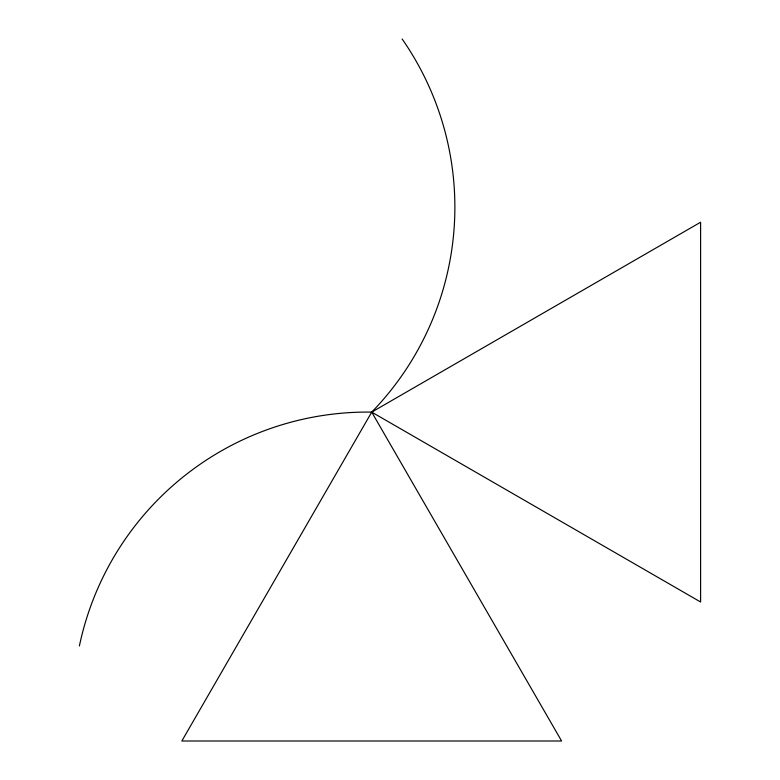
<?xml version="1.0" encoding="UTF-8"?>
<svg xmlns="http://www.w3.org/2000/svg" width="780" height="780" viewBox="0 0 780 780"><rect width="100%" height="100%" fill="white"/><g stroke="black" fill="none" stroke-linecap="round" stroke-linejoin="round"><path stroke-width="1.17" d="M402.139 39A294.304 294.304 0 0 1 371.719 412.113L181.838 741L561.6 741L371.719 412.113L700.606 222.232L700.606 601.994L371.719 412.113A294.304 294.304 0 0 0 79.394 645.967"/></g></svg>
